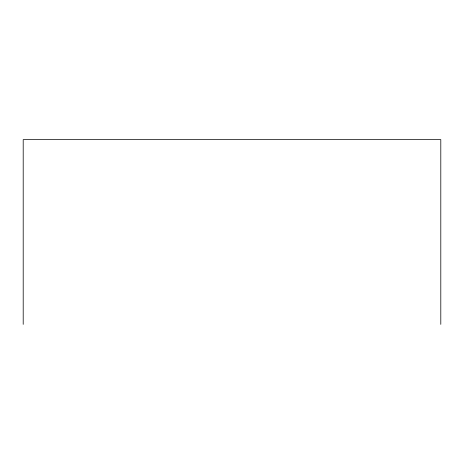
<?xml version="1.0" encoding="UTF-8"?>
<svg xmlns="http://www.w3.org/2000/svg" width="464" height="464" viewBox="0 0 464 464"><rect width="100%" height="100%" fill="white"/><g stroke="black" fill="none" stroke-linecap="round" stroke-linejoin="round"><path stroke-width="0.7" d="M440.8 324.365L440.8 139.635L23.2 139.635L23.2 324.365"/></g></svg>
